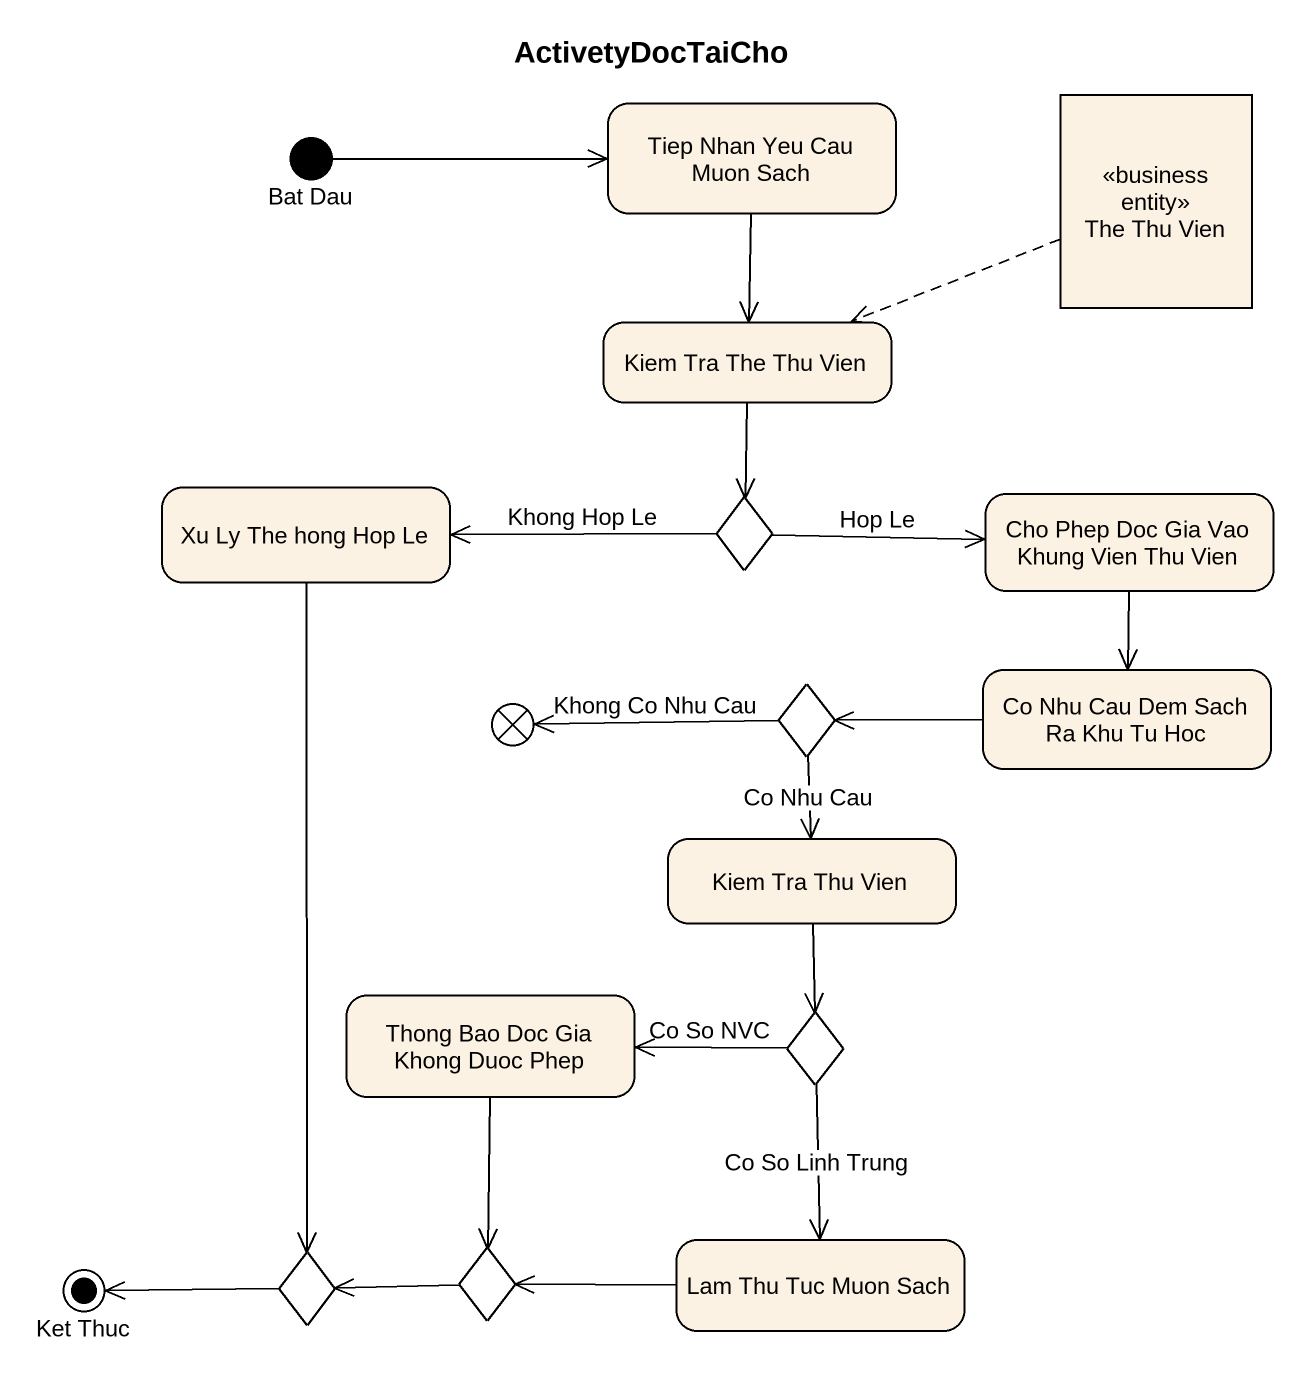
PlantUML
@startuml
title ActivetyDocTaiCho
hide empty description
state "Bat Dau" as Bat_Dau <<start>>
state "Tiep Nhan Yeu Cau Muon Sach" as Tiep_Nhan_Yeu_Cau_Muon_Sach
state "The Thu Vien" as The_Thu_Vien <<business entity>>
state "Kiem Tra The Thu Vien" as Kiem_Tra_The_Thu_Vien
state "Xu Ly The hong Hop Le" as Xu_Ly_The_hong_Hop_Le
state choice1 <<choice>>
state "Cho Phep Doc Gia Vao Khung Vien Thu Vien" as Cho_Phep_Doc_Gia_Vao_Khung
state flowfinal1 <<end>>
state choice2 <<choice>>
state "Co Nhu Cau Dem Sach Ra Khu Tu Hoc" as Co_Nhu_Cau_Dem_Sach_Ra_Khu
state "Kiem Tra Thu Vien" as Kiem_Tra_Thu_Vien
state "Thong Bao Doc Gia Khong Duoc Phep" as Thong_Bao_Doc_Gia_Khong
state choice3 <<choice>>
state "Ket Thuc" as Ket_Thuc <<end>>
state choice4 <<choice>>
state choice5 <<choice>>
state "Lam Thu Tuc Muon Sach" as Lam_Thu_Tuc_Muon_Sach
Bat_Dau -right-> Tiep_Nhan_Yeu_Cau_Muon_Sach
Tiep_Nhan_Yeu_Cau_Muon_Sach --> Kiem_Tra_The_Thu_Vien
The_Thu_Vien -left[dashed]-> Kiem_Tra_The_Thu_Vien
Kiem_Tra_The_Thu_Vien --> choice1
Xu_Ly_The_hong_Hop_Le --> choice4
choice1 -left-> Xu_Ly_The_hong_Hop_Le : Khong Hop Le
choice1 -right-> Cho_Phep_Doc_Gia_Vao_Khung : Hop Le
Cho_Phep_Doc_Gia_Vao_Khung --> Co_Nhu_Cau_Dem_Sach_Ra_Khu
choice2 -left-> flowfinal1 : Khong Co Nhu Cau
choice2 --> Kiem_Tra_Thu_Vien : Co Nhu Cau
Co_Nhu_Cau_Dem_Sach_Ra_Khu -left-> choice2
Kiem_Tra_Thu_Vien --> choice3
Thong_Bao_Doc_Gia_Khong --> choice5
choice3 -left-> Thong_Bao_Doc_Gia_Khong : Co So NVC
choice3 --> Lam_Thu_Tuc_Muon_Sach : Co So Linh Trung
choice4 -left-> Ket_Thuc
choice5 -left-> choice4
Lam_Thu_Tuc_Muon_Sach -left-> choice5
@enduml
